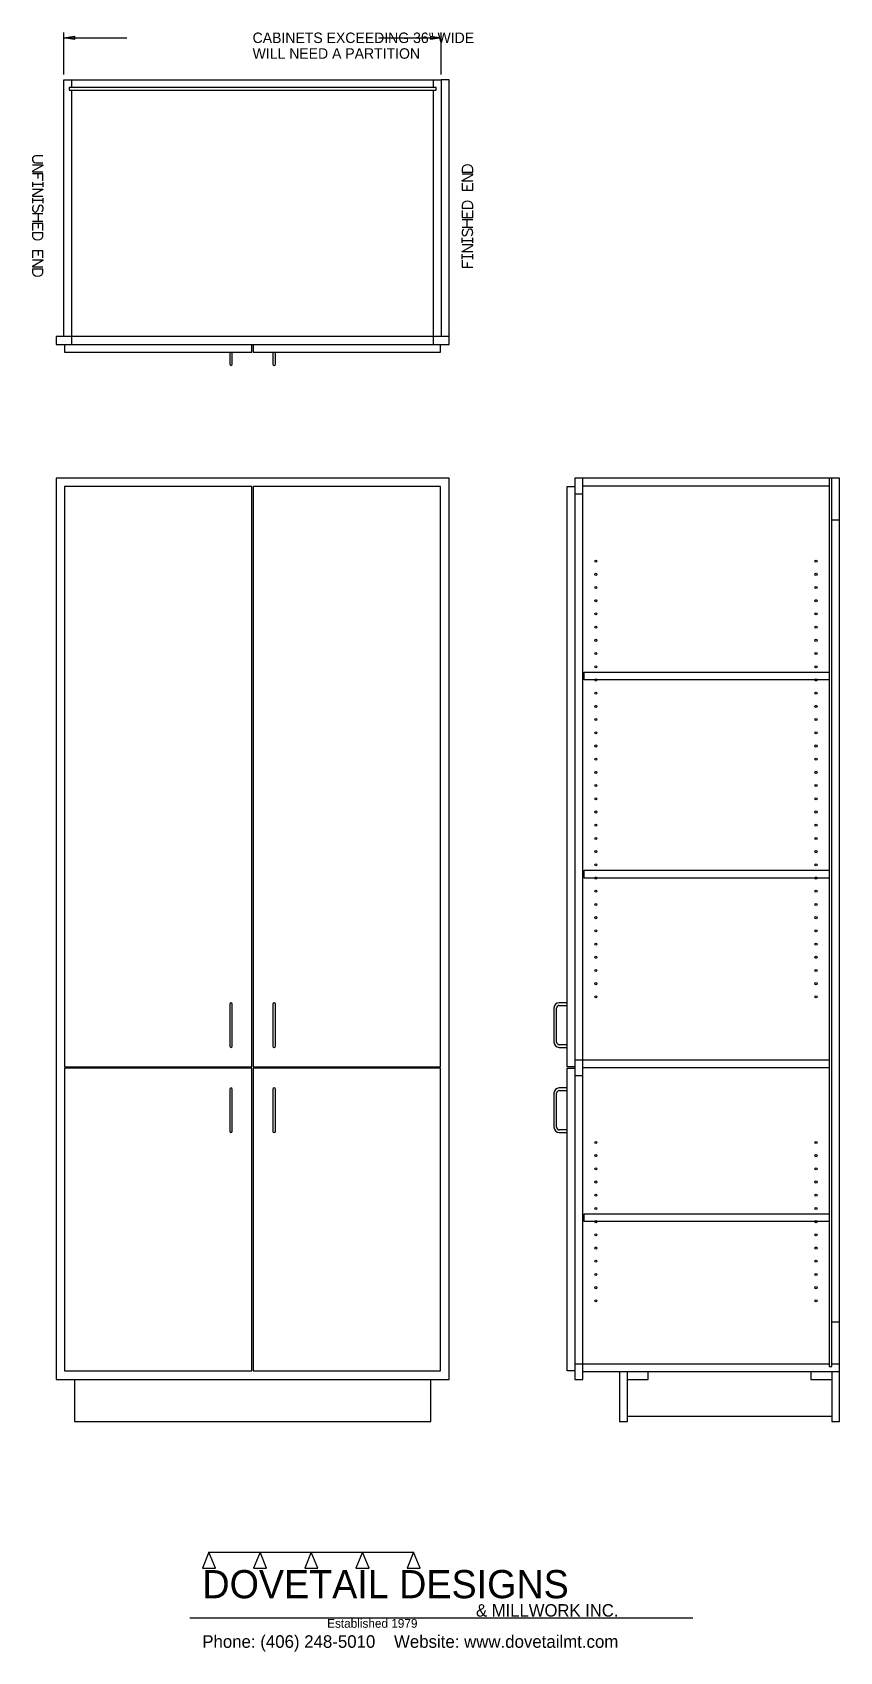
# Model space of a CAD drawing. Extents: x -3 to 74, y -22 to 133.
import ezdxf

# ---------------------------------------------------------------- set-up
doc = ezdxf.new("R2010")
doc.units = 0
doc.header["$MEASUREMENT"] = 0
for name, color, linetype in [('APS_GEOMETRY', 7, 'Continuous'), ('CONSTRUCTION', 7, 'Continuous'), ('DIMENSIONS', 7, 'Continuous'), ('TEXT', 7, 'Continuous')]:
    doc.layers.add(name, color=color, linetype=linetype)

msp = doc.modelspace()

# ---------------------------------------------------------------- linework, layer by layer
at = {"layer": 'APS_GEOMETRY'}
for p, q in [((0, 103.5), (0, 128)), ((0, 128), (36, 128)), ((35.5, 127.25), (0.5, 127.25)), ((0.5, 127.25), (0.5, 127)), ((0.5, 127), (35.5, 127)), ((0.75, 127.25), (0.75, 128)), ((0.75, 102.75), (0.75, 127)), ((35.25, 127.25), (35.25, 128)), ((35.25, 102.75), (35.25, 127)), ((35.5, 127), (35.5, 127.25)), ((36, 128), (36, 103.5)), ((36.75, 128), (36, 128)), ((36.75, 103.5), (36.75, 128)), ((36.75, 103.5), (-0.75, 103.5)), ((-0.75, 103.5), (-0.75, 102.75)), ((36.75, 102.75), (36.75, 103.5)), ((-0.75, 102.75), (36.75, 102.75)), ((0.0625, 102.75), (0.0625, 102)), ((0.0625, 102), (17.9375, 102)), ((15.8125, 102), (15.8125, 100.875)), ((16.0625, 100.875), (16.0625, 102)), ((17.9375, 102), (17.9375, 102.75)), ((18.0625, 102.75), (18.0625, 102)), ((18.0625, 102), (35.9375, 102)), ((19.9375, 102), (19.9375, 100.875)), ((20.1875, 100.875), (20.1875, 102)), ((35.9375, 102), (35.9375, 102.75)), ((36.75, 90), (-0.75, 90)), ((-0.75, 90), (-0.75, 4)), ((36.75, 4), (36.75, 90)), ((74, 90), (48.75, 90)), ((48.75, 90), (48.75, 4)), ((49.5, 4), (49.5, 90)), ((73, 90), (73, 5.25)), ((73.25, 5.25), (73.25, 90)), ((74, 0), (74, 90)), ((17.9375, 89.1875), (0.0625, 89.1875)), ((0.0625, 89.1875), (0.0625, 33.8125)), ((17.9375, 33.8125), (17.9375, 89.1875)), ((35.9375, 89.1875), (18.0625, 89.1875)), ((18.0625, 89.1875), (18.0625, 33.8125)), ((35.9375, 33.8125), (35.9375, 89.1875)), ((48, 33.8125), (48, 89.1875)), ((48, 89.1875), (48.75, 89.1875)), ((48.75, 88.5), (49.5, 88.5)), ((49.5, 89.25), (73, 89.25)), ((73.25, 86), (74, 86)), ((49.625, 70.73622), (49.625, 71.48622)), ((49.625, 71.48622), (73, 71.48622)), ((73, 70.73622), (49.625, 70.73622)), ((49.625, 51.838583), (49.625, 52.588583)), ((49.625, 52.588583), (73, 52.588583)), ((73, 51.838583), (49.625, 51.838583)), ((15.8125, 39.8125), (15.8125, 35.8125)), ((16.0625, 35.8125), (16.0625, 39.8125)), ((19.9375, 39.8125), (19.9375, 35.8125)), ((20.1875, 35.8125), (20.1875, 39.8125)), ((46.75, 39.4375), (46.75, 36.1875)), ((47, 36.1875), (47, 39.4375)), ((48, 39.9375), (47.25, 39.9375)), ((47.25, 39.6875), (48, 39.6875)), ((48, 35.9375), (47.25, 35.9375)), ((47.25, 35.6875), (48, 35.6875)), ((48.75, 34.5), (73, 34.5)), ((0.0625, 33.8125), (17.9375, 33.8125)), ((17.9375, 33.6875), (0.0625, 33.6875)), ((0.0625, 33.6875), (0.0625, 4.8125)), ((17.9375, 4.8125), (17.9375, 33.6875)), ((18.0625, 33.8125), (35.9375, 33.8125)), ((35.9375, 33.6875), (18.0625, 33.6875)), ((18.0625, 33.6875), (18.0625, 4.8125)), ((35.9375, 4.8125), (35.9375, 33.6875)), ((48.75, 33.8125), (48, 33.8125)), ((48, 4.8125), (48, 33.6875)), ((48, 33.6875), (48.75, 33.6875)), ((48.75, 33), (49.5, 33)), ((49.5, 33.75), (73, 33.75)), ((15.8125, 31.6875), (15.8125, 27.6875)), ((16.0625, 27.6875), (16.0625, 31.6875)), ((19.9375, 31.6875), (19.9375, 27.6875)), ((20.1875, 27.6875), (20.1875, 31.6875)), ((46.75, 31.3125), (46.75, 28.0625)), ((47, 28.0625), (47, 31.3125)), ((48, 31.8125), (47.25, 31.8125)), ((47.25, 31.5625), (48, 31.5625)), ((48, 27.8125), (47.25, 27.8125)), ((47.25, 27.5625), (48, 27.5625)), ((49.625, 19.059055), (49.625, 19.809055)), ((49.625, 19.809055), (73, 19.809055)), ((73, 19.059055), (49.625, 19.059055)), ((73.25, 9.5), (74, 9.5)), ((0.0625, 4.8125), (17.9375, 4.8125)), ((18.0625, 4.8125), (35.9375, 4.8125)), ((48.75, 4.8125), (48, 4.8125)), ((48.75, 5.5), (73, 5.5)), ((49.5, 4.75), (74, 4.75)), ((53, 4.75), (53, 0)), ((53.75, 0), (53.75, 4.75)), ((55.75, 4), (55.75, 4.75)), ((71.25, 4.75), (71.25, 4)), ((73, 5.25), (73.25, 5.25)), ((73.25, 5.5), (74, 5.5)), ((73.25, 4.75), (73.25, 0)), ((-0.75, 4), (36.75, 4)), ((1, 4), (1, 0)), ((35, 0), (35, 4)), ((48.75, 4), (49.5, 4)), ((53.75, 4), (55.75, 4)), ((71.25, 4), (73.25, 4)), ((1, 0), (35, 0)), ((53, 0), (53.75, 0)), ((53.75, 0.5), (73.25, 0.5)), ((73.25, 0), (74, 0))]:
    msp.add_line(p, q, dxfattribs=at)
for centre in [(50.75, 82.074803), (71.75, 82.074803), (50.75, 80.814961), (71.75, 80.814961), (50.75, 79.555118), (71.75, 79.555118), (50.75, 78.295276), (71.75, 78.295276), (50.75, 77.035433), (50.75, 75.775591), (71.75, 77.035433), (71.75, 75.775591), (50.75, 74.515748), (71.75, 74.515748), (50.75, 73.255906), (71.75, 73.255906), (50.75, 71.996063), (71.75, 71.996063), (50.75, 70.73622), (50.75, 69.476378), (71.75, 70.73622), (71.75, 69.476378), (50.75, 68.216535), (71.75, 68.216535), (50.75, 66.956693), (71.75, 66.956693), (50.75, 65.69685), (71.75, 65.69685), (50.75, 64.437008), (71.75, 64.437008), (50.75, 63.177165), (50.75, 61.917323), (71.75, 63.177165), (71.75, 61.917323), (50.75, 60.65748), (71.75, 60.65748), (50.75, 59.397638), (71.75, 59.397638), (50.75, 58.137795), (71.75, 58.137795), (50.75, 56.877953), (50.75, 55.61811), (71.75, 56.877953), (71.75, 55.61811), (50.75, 54.358268), (71.75, 54.358268), (50.75, 53.098425), (71.75, 53.098425), (50.75, 51.838583), (71.75, 51.838583), (50.75, 50.57874), (71.75, 50.57874), (50.75, 49.318898), (50.75, 48.059055), (71.75, 49.318898), (71.75, 48.059055), (50.75, 46.799213), (71.75, 46.799213), (50.75, 45.53937), (71.75, 45.53937), (50.75, 44.279528), (71.75, 44.279528), (50.75, 43.019685), (50.75, 41.759843), (71.75, 43.019685), (71.75, 41.759843), (50.75, 40.5), (71.75, 40.5), (50.75, 26.61811), (71.75, 26.61811), (50.75, 25.358268), (71.75, 25.358268), (50.75, 24.098425), (71.75, 24.098425), (50.75, 22.838583), (50.75, 21.57874), (71.75, 22.838583), (71.75, 21.57874), (50.75, 20.318898), (71.75, 20.318898), (50.75, 19.059055), (71.75, 19.059055), (50.75, 17.799213), (71.75, 17.799213), (50.75, 16.53937), (71.75, 16.53937), (50.75, 15.279528), (50.75, 14.019685), (71.75, 15.279528), (71.75, 14.019685), (50.75, 12.759843), (71.75, 12.759843), (50.75, 11.5), (71.75, 11.5)]:
    msp.add_circle(centre, 0.098425, dxfattribs=at)
for centre, radius, start, end in [((15.9375, 100.875), 0.125, 180, 0), ((20.0625, 100.875), 0.125, 180, 0), ((15.9375, 39.8125), 0.125, 0, 180), ((20.0625, 39.8125), 0.125, 0, 180), ((47.25, 39.4375), 0.5, 90, 180), ((47.25, 39.4375), 0.25, 90, 180), ((15.9375, 35.8125), 0.125, 180, 0), ((20.0625, 35.8125), 0.125, 180, 0), ((47.25, 36.1875), 0.5, 180, 270), ((47.25, 36.1875), 0.25, 180, 270), ((15.9375, 31.6875), 0.125, 0, 180), ((20.0625, 31.6875), 0.125, 0, 180), ((47.25, 31.3125), 0.5, 90, 180), ((47.25, 31.3125), 0.25, 90, 180), ((47.25, 28.0625), 0.5, 180, 270), ((47.25, 28.0625), 0.25, 180, 270), ((15.9375, 27.6875), 0.125, 180, 0), ((20.0625, 27.6875), 0.125, 180, 0)]:
    msp.add_arc(centre, radius, start, end, dxfattribs=at)
at = {"layer": 'CONSTRUCTION'}
for p, q in [((13.831379, -12.46178), (13.2078, -14.002913)), ((13.831379, -12.46178), (18.714561, -12.461764)), ((14.454958, -14.002913), (13.831379, -12.46178)), ((18.714561, -12.461764), (18.090982, -14.002897)), ((19.33814, -14.002897), (18.714561, -12.461764)), ((18.714561, -12.461764), (23.597731, -12.461764)), ((23.597731, -12.461764), (22.974152, -14.002897)), ((24.22131, -14.002897), (23.597731, -12.461764)), ((23.597731, -12.461764), (28.480901, -12.461764)), ((28.480901, -12.461764), (27.857322, -14.002897)), ((29.10448, -14.002897), (28.480901, -12.461764)), ((28.480901, -12.461764), (33.363373, -12.46178)), ((33.363373, -12.46178), (32.739794, -14.002913)), ((33.986952, -14.002913), (33.363373, -12.46178)), ((13.2078, -14.002913), (14.454958, -14.002913)), ((18.090982, -14.002897), (19.33814, -14.002897)), ((22.974152, -14.002897), (24.22131, -14.002897)), ((27.857322, -14.002897), (29.10448, -14.002897)), ((32.739794, -14.002913), (33.986952, -14.002913)), ((12, -18.74101), (60, -18.74101))]:
    msp.add_line(p, q, dxfattribs=at)
at = {"layer": 'DIMENSIONS'}
for p, q in [((0, 128.5), (0, 132.5)), ((0, 132), (1, 132.1667)), ((0, 132), (6, 132)), ((1, 131.8333), (0, 132)), ((1, 132.1667), (1, 131.8333)), ((30, 132), (36, 132)), ((35, 132.1667), (36, 132)), ((35, 131.8333), (35, 132.1667)), ((36, 132), (35, 131.8333)), ((36, 128.5), (36, 132.5))]:
    msp.add_line(p, q, dxfattribs=at)
at = {"layer": 'TEXT'}
for p, q in [((-2.009492, 120.741491), (-2.676159, 120.741491)), ((-3, 119.87325), (-2, 119.87325)), ((-2, 119.817695), (-3, 119.262139)), ((-3, 119.262139), (-3, 119.206584)), ((-3, 119.206584), (-2, 119.206584)), ((-2, 119.006584), (-3, 119.006584)), ((-2.676159, 120.074824), (-2.009492, 120.074824)), ((-2.5, 118.995473), (-2.5, 118.562139)), ((-2, 119.87325), (-2, 119.817695)), ((-2, 118.339917), (-2, 119.006584)), ((38.000001, 119.483838), (38, 119.194947)), ((38, 119.194947), (39, 119.194947)), ((39, 118.994947), (38, 118.994947)), ((39, 119.194947), (39, 119.483836)), ((39, 118.939391), (39, 118.994947)), ((-3.000239, 118.239883), (-3, 118.004224)), ((-3, 118.004224), (-3.000239, 117.768565)), ((-2, 118.004224), (-3, 118.004224)), ((-3, 117.568598), (-2, 117.568598)), ((-2, 117.513043), (-3, 116.957487)), ((-2.000239, 118.239883), (-2, 118.004224)), ((-2, 118.004224), (-2.000239, 117.768565)), ((-2, 117.568598), (-2, 117.513043)), ((38, 118.383836), (39, 118.939391)), ((38, 118.32828), (38, 118.383836)), ((39, 118.32828), (38, 118.32828)), ((38, 118.12828), (38, 117.461613)), ((38, 117.461613), (39, 117.461613)), ((38.466667, 117.472724), (38.466667, 117.906058)), ((39, 117.461613), (39, 118.12828)), ((-3.000239, 116.701898), (-3, 116.466239)), ((-3, 116.466239), (-3.000239, 116.230579)), ((-3, 116.957487), (-3, 116.901932)), ((-3, 116.901932), (-2, 116.901932)), ((-2, 116.466239), (-3, 116.466239)), ((-2.424632, 115.868471), (-2.535748, 115.53514)), ((-2.000239, 116.701898), (-2, 116.466239)), ((-2, 116.466239), (-2.000239, 116.230579)), ((38.000001, 116.0222), (38, 115.73331)), ((39, 115.73331), (39, 116.022199)), ((-2, 115.188913), (-3, 115.188913)), ((-2, 114.46669), (-3, 114.46669)), ((-2.466667, 115.177802), (-2.466667, 114.477801)), ((38, 115.73331), (39, 115.73331)), ((38, 115.53331), (38, 114.866643)), ((38, 114.866643), (39, 114.866643)), ((38, 114.666643), (39, 114.666643)), ((38.466667, 114.877754), (38.466667, 115.311087)), ((38.466667, 113.955532), (38.466667, 114.655532)), ((39, 114.866643), (39, 115.53331)), ((-2, 114.26669), (-3, 114.26669)), ((-3, 114.26669), (-3, 113.600024)), ((-2, 113.400024), (-3, 113.400024)), ((-3, 113.400024), (-3, 113.111135)), ((-2.466667, 114.255579), (-2.466667, 113.822246)), ((-2.000001, 113.111133), (-2, 113.400024)), ((-2, 113.600024), (-2, 114.26669)), ((38, 113.944421), (39, 113.944421)), ((38, 112.667095), (38.000239, 112.902754)), ((38.424632, 113.264862), (38.535748, 113.598194)), ((39, 112.667095), (39.000239, 112.902754)), ((-2, 111.67172), (-3, 111.67172)), ((-3, 111.67172), (-3, 111.005053)), ((-2.466667, 111.660609), (-2.466667, 111.227275)), ((-2, 111.005053), (-2, 111.67172)), ((38, 112.667095), (39, 112.667095)), ((38.000239, 112.431435), (38, 112.667095)), ((39, 112.231402), (38, 112.231402)), ((38, 111.62029), (39, 112.175846)), ((38, 111.564735), (38, 111.62029)), ((39, 111.564735), (38, 111.564735)), ((38, 111.129109), (38.000239, 111.364768)), ((39.000239, 112.431435), (39, 112.667095)), ((39, 112.175846), (39, 112.231402)), ((39, 111.129109), (39.000239, 111.364768)), ((-3, 110.805053), (-2, 110.805053)), ((-2, 110.749498), (-3, 110.193942)), ((-3, 110.193942), (-3, 110.138387)), ((-3, 110.138387), (-2, 110.138387)), ((-2, 109.938387), (-3, 109.938387)), ((-3, 109.938387), (-3, 109.649498)), ((-2.000001, 109.649496), (-2, 109.938387)), ((-2, 110.805053), (-2, 110.749498)), ((38, 111.129109), (39, 111.129109)), ((38.000239, 110.89345), (38, 111.129109)), ((38, 110.793416), (38, 110.12675)), ((38, 110.12675), (39, 110.12675)), ((38.5, 110.137861), (38.5, 110.571194)), ((39.000239, 110.89345), (39, 111.129109))]:
    msp.add_line(p, q, dxfattribs=at)
for centre, radius, start, end in [((-2.676159, 120.408157), 0.333333, 90, 270), ((38.326311, 119.48478), 0.326311, 128.7145, 180.1655), ((38.5, 119.273239), 0.600011, 50.978158, 129.021842), ((38.67369, 119.484779), 0.326311, 359.83436, 51.285807), ((-2.571213, 115.707346), 0.433656, 150.02251, 209.973977), ((-2.739354, 115.805455), 0.238989, 119.759272, 150.255342), ((-2.222825, 115.808408), 0.210556, 33.306702, 163.425563), ((-2.393348, 115.702895), 0.411044, 312.9037, 32.5462), ((38.326311, 116.023143), 0.326311, 128.7145, 180.1655), ((38.5, 115.811602), 0.600011, 50.978158, 129.021842), ((38.67369, 116.023142), 0.326311, 359.83436, 51.285807), ((-2.751049, 115.603008), 0.225744, 209.837943, 342.503854), ((-2.67369, 113.110191), 0.326311, 179.83436, 231.285807), ((-2.5, 113.321731), 0.600011, 230.978158, 309.021842), ((-2.326311, 113.11019), 0.326311, 308.7145, 0.1655), ((38.393348, 113.430438), 0.411044, 132.9037, 212.5462), ((38.222825, 113.324925), 0.210556, 213.306702, 343.425563), ((38.751049, 113.530326), 0.225744, 29.837943, 162.503854), ((38.739354, 113.327878), 0.238989, 299.759272, 330.255342), ((38.571213, 113.425987), 0.433656, 330.02251, 29.973977), ((-2.67369, 109.648554), 0.326311, 179.83436, 231.285807), ((-2.5, 109.860094), 0.600011, 230.978158, 309.021842), ((-2.326311, 109.648553), 0.326311, 308.7145, 0.1655)]:
    msp.add_arc(centre, radius, start, end, dxfattribs=at)

# ---------------------------------------------------------------- texts
for s, height, p in [('CABINETS EXCEEDING 36" WIDE', 1, (18, 131.5)), ('WILL NEED A PARTITION', 1, (18, 130)), ('DOVETAIL DESIGNS', 2.688, (13.2078, -16.869403)), ('& MILLWORK INC.', 1.188, (39.312436, -18.62101)), ('Established 1979', 0.84, (25.109495, -19.685533)), ('Phone: (406) 248-5010    Website: www.dovetailmt.com', 1.2, (13.2, -21.6))]:
    msp.add_text(s, height=height, dxfattribs=at).set_placement(p)

doc.saveas('drawing.dxf')
